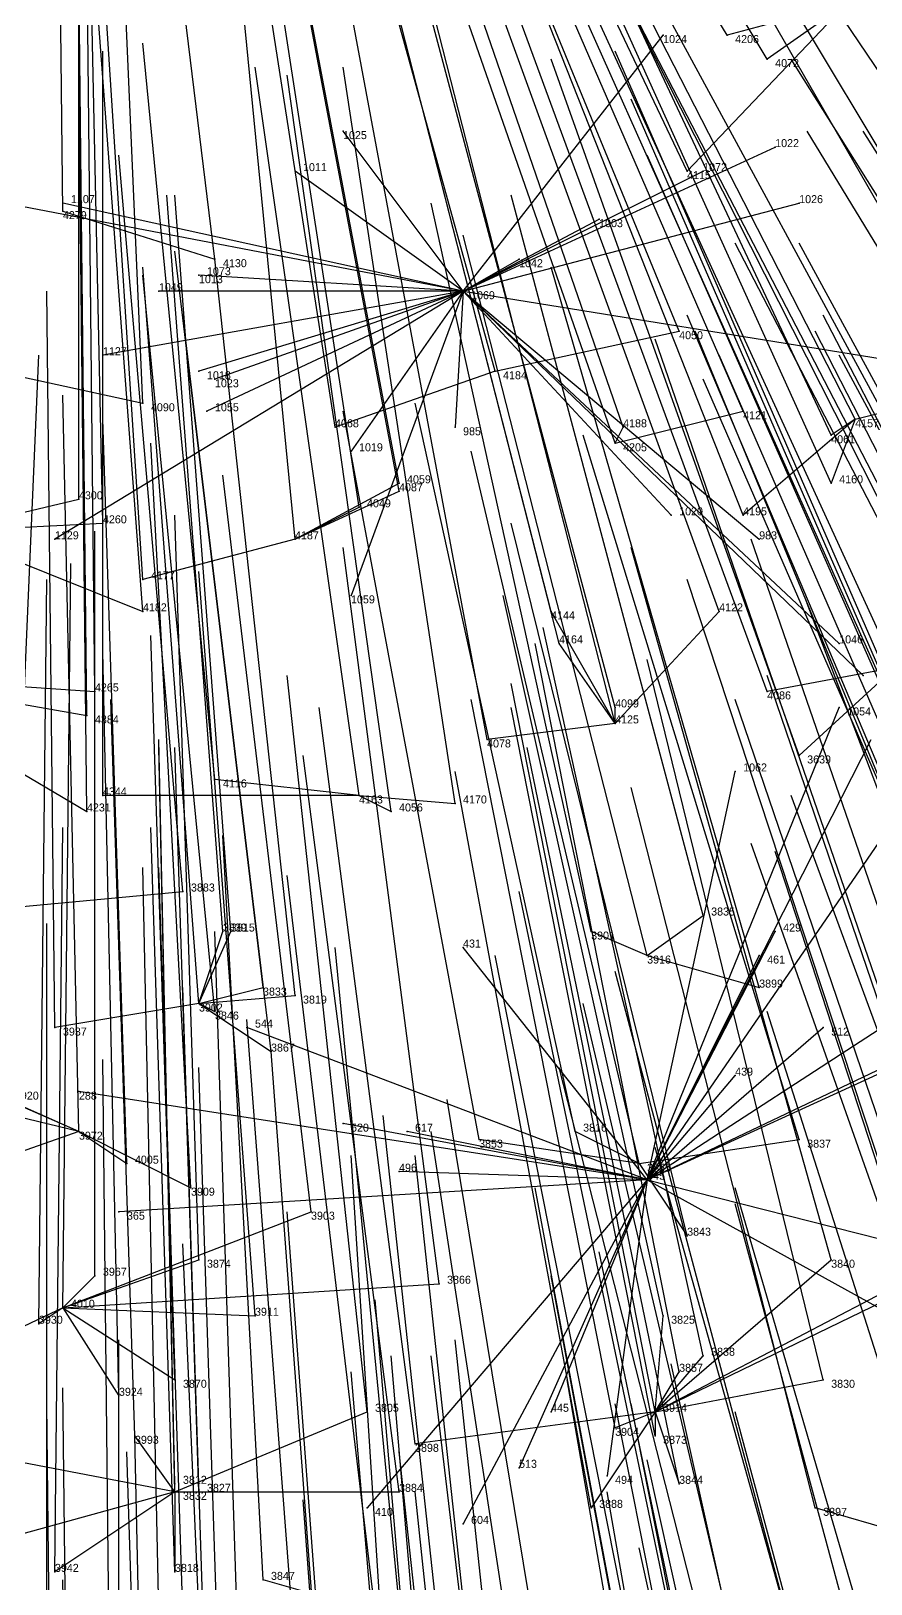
# Model space of a CAD drawing. Extents: x -0.5 to 0.59, y -0.5 to 0.58.
# Drawn here: x -0.008 to 0.097, y -0.3385 to -0.1445 of the extents above; entities that cross this region are included whole.
import ezdxf

# ---------------------------------------------------------------- set-up
doc = ezdxf.new("R2010")
doc.units = 0
for name, color, linetype in [('Facilities', 3, 'CONTINUOUS'), ('Facilities_lines', 3, 'CONTINUOUS'), ('Normals', 1, 'CONTINUOUS'), ('Source_points', 5, 'CONTINUOUS'), ('Text', 3, 'CONTINUOUS')]:
    doc.layers.add(name, color=color, linetype=linetype)

msp = doc.modelspace()

# ---------------------------------------------------------------- linework, layer by layer
at = {"layer": 'Facilities', "color": 3}
for p in [(-0.004, -0.167, -0.417), (0.046, -0.177, -1.25), (0.05, -0.187, -0.484), (0.095, -0.193, -0.538), (0.065, -0.196, -0.518), (0.025, -0.208, -0.523), (0.065, -0.231, -0.599), (0.033, -0.24, -0.607), (0.069, -0.26, -0.673), (0.013, -0.266, -0.666), (-0.002, -0.282, -0.706), (0.068, -0.286, -0.736), (0.069, -0.288, -1.25), (-0.004, -0.304, -0.76), (0.07, -0.317, -0.811), (0.01, -0.327, -0.818)]:
    msp.add_point(p, dxfattribs=at)
at = {"layer": 'Facilities_lines', "color": 3}
for p, q in [((0.094, -0.141, -0.424), (0.074, -0.162, -0.446)), ((0.094, -0.141, -0.424), (0.079, -0.145, -0.414)), ((0.094, -0.141, -0.424), (0.084, -0.148, -0.426)), ((0.046, -0.177, -1.25), (0.071, -0.145, -1.25)), ((0.046, -0.177, -1.25), (0.031, -0.157, -1.25)), ((0.046, -0.177, -1.25), (0.085, -0.159, -1.25)), ((0.046, -0.177, -1.25), (0.025, -0.162, -1.25)), ((0.046, -0.177, -1.25), (0.076, -0.162, -1.25)), ((0.046, -0.177, -1.25), (-0.027, -0.163, -1.25)), ((0.046, -0.177, -1.25), (-0.004, -0.166, -1.25)), ((0.046, -0.177, -1.25), (0.088, -0.166, -1.25)), ((-0.004, -0.167, -0.417), (0.015, -0.173, -0.435)), ((0.046, -0.177, -1.25), (0.063, -0.168, -1.25)), ((0.046, -0.177, -1.25), (0.053, -0.173, -1.25)), ((0.046, -0.177, -1.25), (0.013, -0.175, -1.25)), ((0.046, -0.177, -1.25), (0.013, -0.175, -1.25)), ((0.046, -0.177, -1.25), (-0.005, -0.208, -1.25)), ((0.046, -0.177, -1.25), (0.001, -0.185, -1.25)), ((0.046, -0.177, -1.25), (0.008, -0.177, -1.25)), ((0.046, -0.177, -1.25), (0.013, -0.187, -1.25)), ((0.046, -0.177, -1.25), (0.014, -0.192, -1.25)), ((0.046, -0.177, -1.25), (0.015, -0.188, -1.25)), ((0.046, -0.177, -1.25), (0.032, -0.197, -1.25)), ((0.046, -0.177, -1.25), (0.032, -0.215, -1.25)), ((0.046, -0.177, -1.25), (0.045, -0.194, -1.25)), ((0.046, -0.177, -1.25), (0.096, -0.225, -1.25)), ((0.046, -0.177, -1.25), (0.083, -0.208, -1.25)), ((0.046, -0.177, -1.25), (0.108, -0.187, -1.25)), ((0.046, -0.177, -1.25), (0.072, -0.205, -1.25)), ((0.046, -0.177, -1.25), (0.093, -0.221, -1.25)), ((0.05, -0.187, -0.484), (0.073, -0.182, -0.491)), ((-0.026, -0.184, -0.465), (0.006, -0.191, -0.479)), ((0.05, -0.187, -0.484), (0.03, -0.194, -0.49)), ((0.095, -0.193, -0.538), (0.111, -0.189, -0.547)), ((0.065, -0.196, -0.518), (0.081, -0.192, -0.522)), ((0.065, -0.196, -0.518), (0.066, -0.194, -0.511)), ((0.095, -0.193, -0.538), (0.081, -0.205, -0.55)), ((0.095, -0.193, -0.538), (0.092, -0.195, -0.539)), ((0.095, -0.193, -0.538), (0.092, -0.201, -0.552)), ((0.025, -0.208, -0.523), (0.038, -0.201, -0.51)), ((-0.019, -0.207, -0.521), (-0.002, -0.203, -0.507)), ((0.025, -0.208, -0.523), (0.038, -0.202, -0.513)), ((0.025, -0.208, -0.523), (0.033, -0.204, -0.516)), ((-0.019, -0.207, -0.521), (0.001, -0.206, -0.515)), ((-0.019, -0.207, -0.521), (0.006, -0.217, -0.542)), ((0.025, -0.208, -0.523), (0.006, -0.213, -0.533)), ((0.065, -0.231, -0.599), (0.057, -0.217, -0.561)), ((0.065, -0.231, -0.599), (0.078, -0.217, -0.576)), ((0.065, -0.231, -0.599), (0.058, -0.221, -0.571)), ((-0.03, -0.225, -0.568), (-0.001, -0.242, -0.605)), ((-0.03, -0.225, -0.568), (0, -0.227, -0.567)), ((-0.03, -0.225, -0.568), (-0.001, -0.23, -0.575)), ((0.069, -0.288, -1.25), (0.113, -0.224, -1.25)), ((0.1, -0.224, -0.613), (0.084, -0.227, -0.606)), ((0.1, -0.224, -0.613), (0.088, -0.235, -0.628)), ((0.065, -0.231, -0.599), (0.065, -0.229, -0.594)), ((0.069, -0.288, -1.25), (0.093, -0.229, -1.25)), ((0.065, -0.231, -0.599), (0.049, -0.233, -0.596)), ((0.069, -0.288, -1.25), (0.097, -0.233, -1.25)), ((0.033, -0.24, -0.607), (0.015, -0.238, -0.597)), ((0.069, -0.288, -1.25), (0.08, -0.237, -1.25)), ((0.033, -0.24, -0.607), (0.001, -0.24, -0.6)), ((0.033, -0.24, -0.607), (0.037, -0.242, -0.611)), ((0.033, -0.24, -0.607), (0.045, -0.241, -0.613)), ((-0.021, -0.255, -0.64), (0.011, -0.252, -0.63)), ((0.069, -0.26, -0.673), (0.076, -0.255, -0.664)), ((0.013, -0.266, -0.666), (0.017, -0.257, -0.644)), ((0.013, -0.266, -0.666), (0.016, -0.257, -0.643)), ((0.069, -0.26, -0.673), (0.062, -0.257, -0.661)), ((0.069, -0.288, -1.25), (0.085, -0.257, -1.25)), ((0.069, -0.288, -1.25), (0.046, -0.259, -1.25)), ((0.069, -0.288, -1.25), (0.083, -0.26, -1.25)), ((0.069, -0.26, -0.673), (0.083, -0.264, -0.691)), ((0.013, -0.266, -0.666), (0.021, -0.264, -0.662)), ((0.013, -0.266, -0.666), (0.025, -0.265, -0.666)), ((0.069, -0.288, -1.25), (0.106, -0.264, -1.25)), ((0.013, -0.266, -0.666), (-0.005, -0.269, -0.674)), ((0.013, -0.266, -0.666), (0.015, -0.267, -0.669)), ((0.013, -0.266, -0.666), (0.022, -0.272, -0.681)), ((0.069, -0.288, -1.25), (0.019, -0.269, -1.25)), ((0.069, -0.288, -1.25), (0.109, -0.269, -1.25)), ((0.069, -0.288, -1.25), (0.091, -0.269, -1.25)), ((-0.002, -0.282, -0.706), (-0.043, -0.272, -0.687)), ((0.069, -0.288, -1.25), (0.104, -0.272, -1.25)), ((-0.002, -0.282, -0.706), (-0.018, -0.275, -0.688)), ((0.069, -0.288, -1.25), (0.08, -0.275, -1.25)), ((0.069, -0.288, -1.25), (-0.002, -0.277, -1.25)), ((-0.002, -0.282, -0.706), (-0.011, -0.278, -0.695)), ((0.069, -0.288, -1.25), (0.031, -0.281, -1.25)), ((-0.002, -0.282, -0.706), (-0.025, -0.29, -0.727)), ((-0.002, -0.282, -0.706), (0.012, -0.289, -0.724)), ((-0.002, -0.282, -0.706), (0.004, -0.286, -0.714)), ((0.069, -0.288, -1.25), (0.039, -0.282, -1.25)), ((0.068, -0.286, -0.736), (0.048, -0.283, -0.718)), ((0.068, -0.286, -0.736), (0.06, -0.282, -0.72)), ((0.068, -0.286, -0.736), (0.088, -0.283, -0.742)), ((0.069, -0.288, -1.25), (0.038, -0.287, -1.25)), ((0.068, -0.286, -0.736), (0.074, -0.295, -0.759)), ((0.069, -0.288, -1.25), (0.003, -0.292, -1.25)), ((0.069, -0.288, -1.25), (0.034, -0.329, -1.25)), ((0.069, -0.288, -1.25), (0.046, -0.331, -1.25)), ((0.069, -0.288, -1.25), (0.053, -0.324, -1.25)), ((0.069, -0.288, -1.25), (0.057, -0.317, -1.25)), ((0.069, -0.288, -1.25), (0.064, -0.325, -1.25)), ((0.069, -0.288, -1.25), (0.116, -0.314, -1.25)), ((0.069, -0.288, -1.25), (0.128, -0.303, -1.25)), ((-0.004, -0.304, -0.76), (0.027, -0.292, -0.734)), ((0.07, -0.317, -0.811), (0.112, -0.295, -0.789)), ((-0.004, -0.304, -0.76), (0.013, -0.298, -0.746)), ((0.07, -0.317, -0.811), (0.092, -0.298, -0.78)), ((-0.004, -0.304, -0.76), (0, -0.3, -0.75)), ((-0.004, -0.304, -0.76), (0.043, -0.301, -0.759)), ((0.07, -0.317, -0.811), (0.103, -0.301, -0.796)), ((-0.004, -0.304, -0.76), (-0.025, -0.314, -0.788)), ((-0.004, -0.304, -0.76), (-0.007, -0.306, -0.765)), ((-0.004, -0.304, -0.76), (0.01, -0.313, -0.783)), ((-0.004, -0.304, -0.76), (0.003, -0.315, -0.786)), ((-0.004, -0.304, -0.76), (0.02, -0.305, -0.763)), ((0.07, -0.317, -0.811), (0.071, -0.305, -0.784)), ((0.07, -0.317, -0.811), (0.076, -0.31, -0.797)), ((0.07, -0.317, -0.811), (0.073, -0.312, -0.8)), ((0.07, -0.317, -0.811), (0.091, -0.313, -0.815)), ((0.01, -0.327, -0.818), (0.034, -0.317, -0.796)), ((0.07, -0.317, -0.811), (0.04, -0.321, -0.81)), ((0.07, -0.317, -0.811), (0.062, -0.329, -0.836)), ((0.07, -0.317, -0.811), (0.065, -0.319, -0.815)), ((0.07, -0.317, -0.811), (0.07, -0.32, -0.82)), ((0.07, -0.317, -0.811), (0.073, -0.326, -0.834)), ((0.01, -0.327, -0.818), (-0.032, -0.319, -0.802)), ((0.01, -0.327, -0.818), (0.005, -0.32, -0.8)), ((0.01, -0.327, -0.818), (-0.019, -0.335, -0.839)), ((0.01, -0.327, -0.818), (-0.005, -0.337, -0.843)), ((0.01, -0.327, -0.818), (0.01, -0.326, -0.814)), ((0.01, -0.327, -0.818), (0.013, -0.327, -0.818)), ((0.01, -0.327, -0.818), (0.01, -0.337, -0.842)), ((0.01, -0.327, -0.818), (0.038, -0.327, -0.823)), ((0.114, -0.336, -0.886), (0.09, -0.329, -0.854)), ((0.035, -0.342, -0.86), (0.021, -0.338, -0.846))]:
    msp.add_line(p, q, dxfattribs=at)
at = {"layer": 'Normals', "color": 1}
for p, q in [((0.079, -0.145, -0.414), (0.031, -0.066, -0.451)), ((0.084, -0.148, -0.426), (0.036, -0.068, -0.462)), ((-0.004, -0.167, -0.417), (-0.005, -0.076, -0.458)), ((0.074, -0.162, -0.446), (0.034, -0.078, -0.482)), ((0.015, -0.173, -0.435), (0.004, -0.083, -0.475)), ((0.105, -0.16, -0.479), (0.053, -0.083, -0.516)), ((0.073, -0.182, -0.491), (0.038, -0.097, -0.53)), ((0.006, -0.191, -0.479), (0.002, -0.099, -0.517)), ((0.05, -0.187, -0.484), (0.026, -0.1, -0.527)), ((0.03, -0.194, -0.49), (0.016, -0.104, -0.531)), ((0.066, -0.194, -0.511), (0.036, -0.107, -0.552)), ((-0.002, -0.203, -0.507), (-0.002, -0.11, -0.544)), ((0.065, -0.196, -0.518), (0.035, -0.11, -0.558)), ((0.081, -0.192, -0.522), (0.045, -0.109, -0.563)), ((0.111, -0.189, -0.547), (0.065, -0.109, -0.586)), ((0.038, -0.201, -0.51), (0.021, -0.111, -0.551)), ((0.038, -0.202, -0.513), (0.021, -0.112, -0.553)), ((0.095, -0.193, -0.538), (0.053, -0.111, -0.578)), ((0.092, -0.195, -0.539), (0.053, -0.112, -0.579)), ((0.117, -0.191, -0.559), (0.069, -0.111, -0.597)), ((0.001, -0.206, -0.515), (-0.001, -0.114, -0.554)), ((0.033, -0.204, -0.516), (0.019, -0.113, -0.556)), ((0.025, -0.208, -0.523), (0.016, -0.116, -0.561)), ((0.092, -0.201, -0.552), (0.054, -0.117, -0.591)), ((0.081, -0.205, -0.55), (0.047, -0.119, -0.589)), ((0.006, -0.213, -0.533), (0, -0.121, -0.572)), ((0.006, -0.217, -0.542), (-0.001, -0.124, -0.58)), ((0.057, -0.217, -0.561), (0.034, -0.127, -0.598)), ((0.078, -0.217, -0.576), (0.046, -0.129, -0.613)), ((0.058, -0.221, -0.571), (0.035, -0.131, -0.608)), ((0.104, -0.213, -0.593), (0.061, -0.13, -0.628)), ((0.104, -0.215, -0.597), (0.062, -0.132, -0.633)), ((0, -0.227, -0.567), (-0.001, -0.134, -0.605)), ((-0.001, -0.23, -0.575), (-0.002, -0.137, -0.613)), ((0.113, -0.219, -0.615), (0.068, -0.136, -0.651)), ((0.065, -0.229, -0.594), (0.041, -0.139, -0.632)), ((0.1, -0.224, -0.613), (0.061, -0.139, -0.648)), ((0.065, -0.231, -0.599), (0.042, -0.141, -0.638)), ((0.084, -0.227, -0.606), (0.052, -0.14, -0.643)), ((0.098, -0.225, -0.614), (0.06, -0.14, -0.65)), ((0.049, -0.233, -0.596), (0.032, -0.142, -0.634)), ((0.071, -0.145, -1.25), (0.071, -0.145, -1.15)), ((0.001, -0.24, -0.6), (0.001, -0.147, -0.638)), ((0.015, -0.238, -0.597), (0.006, -0.146, -0.635)), ((0.102, -0.232, -0.634), (0.065, -0.147, -0.671)), ((0.033, -0.24, -0.607), (0.02, -0.149, -0.645)), ((0.045, -0.241, -0.613), (0.031, -0.149, -0.651)), ((0.088, -0.235, -0.628), (0.057, -0.148, -0.665)), ((0.136, -0.226, -0.66), (0.087, -0.148, -0.699)), ((-0.001, -0.242, -0.605), (-0.002, -0.15, -0.643)), ((0.037, -0.242, -0.611), (0.024, -0.15, -0.65)), ((0.104, -0.238, -0.65), (0.067, -0.153, -0.688)), ((0.031, -0.157, -1.25), (0.031, -0.157, -1.15)), ((0.137, -0.236, -0.682), (0.089, -0.157, -0.72)), ((0.145, -0.235, -0.691), (0.096, -0.157, -0.729)), ((0.085, -0.159, -1.25), (0.085, -0.159, -1.15)), ((0.011, -0.252, -0.63), (0.003, -0.16, -0.669)), ((0.106, -0.244, -0.666), (0.069, -0.16, -0.704)), ((0.025, -0.162, -1.25), (0.025, -0.162, -1.15)), ((0.076, -0.162, -1.25), (0.076, -0.162, -1.15)), ((-0.004, -0.166, -1.25), (-0.004, -0.166, -1.15)), ((0.016, -0.257, -0.643), (0.009, -0.165, -0.681)), ((0.017, -0.257, -0.644), (0.01, -0.165, -0.682)), ((0.062, -0.257, -0.661), (0.042, -0.166, -0.697)), ((0.076, -0.255, -0.664), (0.052, -0.165, -0.7)), ((0.088, -0.166, -1.25), (0.088, -0.166, -1.15)), ((0.063, -0.168, -1.25), (0.063, -0.168, -1.15)), ((0.069, -0.26, -0.673), (0.046, -0.17, -0.708)), ((0.021, -0.264, -0.662), (0.01, -0.172, -0.7)), ((0.123, -0.254, -0.705), (0.08, -0.171, -0.742)), ((0.132, -0.252, -0.712), (0.088, -0.171, -0.749)), ((0.013, -0.266, -0.666), (0.006, -0.174, -0.704)), ((0.025, -0.265, -0.666), (0.015, -0.173, -0.704)), ((0.053, -0.173, -1.25), (0.053, -0.173, -1.15)), ((0.083, -0.264, -0.691), (0.057, -0.174, -0.727)), ((0.015, -0.267, -0.669), (0.006, -0.175, -0.707)), ((0.013, -0.175, -1.25), (0.013, -0.175, -1.15)), ((0.013, -0.175, -1.25), (0.013, -0.175, -1.15)), ((-0.005, -0.269, -0.674), (-0.006, -0.177, -0.711)), ((0.008, -0.177, -1.25), (0.008, -0.177, -1.15)), ((0.046, -0.177, -1.25), (0.046, -0.177, -1.15)), ((0.022, -0.272, -0.681), (0.011, -0.18, -0.719)), ((0.11, -0.265, -0.717), (0.074, -0.18, -0.755)), ((0.134, -0.263, -0.737), (0.091, -0.18, -0.774)), ((0.11, -0.267, -0.722), (0.075, -0.182, -0.76)), ((0.132, -0.264, -0.739), (0.09, -0.182, -0.776)), ((0.1, -0.27, -0.72), (0.07, -0.183, -0.758)), ((-0.011, -0.278, -0.695), (-0.007, -0.185, -0.732)), ((0.001, -0.185, -1.25), (0.001, -0.185, -1.15)), ((0.115, -0.27, -0.734), (0.078, -0.185, -0.772)), ((0.137, -0.267, -0.75), (0.093, -0.185, -0.787)), ((0.013, -0.187, -1.25), (0.013, -0.187, -1.15)), ((0.015, -0.188, -1.25), (0.015, -0.188, -1.15)), ((0.113, -0.273, -0.739), (0.076, -0.188, -0.777)), ((-0.002, -0.282, -0.706), (-0.004, -0.19, -0.743)), ((0.014, -0.192, -1.25), (0.014, -0.192, -1.15)), ((0.048, -0.283, -0.718), (0.031, -0.192, -0.756)), ((0.06, -0.282, -0.72), (0.04, -0.191, -0.758)), ((0.004, -0.286, -0.714), (0.001, -0.193, -0.751)), ((0.045, -0.194, -1.25), (0.045, -0.194, -1.15)), ((0.088, -0.283, -0.742), (0.061, -0.195, -0.78)), ((0.012, -0.289, -0.724), (0.007, -0.196, -0.761)), ((0.032, -0.197, -1.25), (0.032, -0.197, -1.15)), ((0.068, -0.286, -0.736), (0.047, -0.197, -0.774)), ((0.027, -0.292, -0.734), (0.016, -0.2, -0.772)), ((0.013, -0.298, -0.746), (0.01, -0.205, -0.783)), ((0.072, -0.205, -1.25), (0.072, -0.205, -1.15)), ((0, -0.3, -0.75), (0, -0.207, -0.786)), ((0.074, -0.295, -0.759), (0.052, -0.206, -0.799)), ((-0.005, -0.208, -1.25), (-0.005, -0.208, -1.15)), ((0.043, -0.301, -0.759), (0.031, -0.209, -0.798)), ((0.092, -0.298, -0.78), (0.067, -0.209, -0.818)), ((0.112, -0.295, -0.789), (0.082, -0.208, -0.827)), ((0.083, -0.208, -1.25), (0.083, -0.208, -1.15)), ((-0.004, -0.304, -0.76), (-0.003, -0.211, -0.797)), ((-0.007, -0.306, -0.765), (-0.006, -0.213, -0.803)), ((0.02, -0.305, -0.763), (0.013, -0.212, -0.8)), ((0.103, -0.301, -0.796), (0.074, -0.213, -0.834)), ((0.032, -0.215, -1.25), (0.032, -0.215, -1.15)), ((0.071, -0.305, -0.784), (0.051, -0.215, -0.822)), ((0.122, -0.303, -0.816), (0.089, -0.216, -0.853)), ((0.076, -0.31, -0.797), (0.056, -0.219, -0.835)), ((0.01, -0.313, -0.783), (0.007, -0.22, -0.821)), ((0.073, -0.312, -0.8), (0.055, -0.221, -0.837)), ((0.093, -0.221, -1.25), (0.093, -0.221, -1.15)), ((0.003, -0.315, -0.786), (0.001, -0.222, -0.824)), ((0.091, -0.313, -0.815), (0.069, -0.223, -0.853)), ((0.034, -0.317, -0.796), (0.024, -0.225, -0.834)), ((0.114, -0.313, -0.833), (0.084, -0.225, -0.87)), ((0.096, -0.225, -1.25), (0.096, -0.225, -1.15)), ((0.07, -0.317, -0.811), (0.052, -0.226, -0.848)), ((0.005, -0.32, -0.8), (0.002, -0.228, -0.838)), ((0.065, -0.319, -0.815), (0.047, -0.228, -0.852)), ((0.11, -0.316, -0.837), (0.08, -0.228, -0.875)), ((0.04, -0.321, -0.81), (0.028, -0.229, -0.847)), ((0.07, -0.32, -0.82), (0.052, -0.229, -0.856)), ((0.093, -0.229, -1.25), (0.093, -0.229, -1.15)), ((0.01, -0.326, -0.814), (0.008, -0.233, -0.852)), ((0.01, -0.327, -0.818), (0.008, -0.234, -0.855)), ((0.013, -0.327, -0.818), (0.01, -0.234, -0.855)), ((0.073, -0.326, -0.834), (0.054, -0.234, -0.871)), ((0.038, -0.327, -0.823), (0.026, -0.235, -0.86)), ((0.062, -0.329, -0.836), (0.045, -0.237, -0.873)), ((0.08, -0.237, -1.25), (0.08, -0.237, -1.15)), ((0.09, -0.329, -0.854), (0.067, -0.239, -0.89)), ((0.119, -0.327, -0.87), (0.087, -0.24, -0.907)), ((-0.005, -0.337, -0.843), (-0.004, -0.244, -0.88)), ((0.01, -0.337, -0.842), (0.007, -0.244, -0.88)), ((0.021, -0.338, -0.846), (0.016, -0.245, -0.883)), ((0.113, -0.334, -0.881), (0.082, -0.246, -0.917)), ((0.114, -0.336, -0.886), (0.085, -0.247, -0.923)), ((0.008, -0.342, -0.854), (0.006, -0.249, -0.892)), ((0.011, -0.342, -0.855), (0.008, -0.249, -0.892)), ((0.035, -0.342, -0.86), (0.024, -0.25, -0.896)), ((0.072, -0.343, -0.875), (0.053, -0.252, -0.912)), ((-0.006, -0.349, -0.873), (-0.006, -0.256, -0.91)), ((0.018, -0.35, -0.876), (0.015, -0.257, -0.913)), ((0.085, -0.257, -1.25), (0.085, -0.257, -1.15)), ((0.039, -0.351, -0.883), (0.03, -0.259, -0.92)), ((0.046, -0.259, -1.25), (0.046, -0.259, -1.15)), ((0.068, -0.351, -0.894), (0.05, -0.26, -0.931)), ((0.083, -0.26, -1.25), (0.083, -0.26, -1.15)), ((0.089, -0.352, -0.908), (0.065, -0.262, -0.945)), ((0.014, -0.357, -0.894), (0.011, -0.264, -0.931)), ((0.082, -0.355, -0.912), (0.061, -0.266, -0.95)), ((0.112, -0.355, -0.931), (0.084, -0.267, -0.968)), ((0.026, -0.36, -0.903), (0.019, -0.268, -0.94)), ((0.019, -0.269, -1.25), (0.019, -0.269, -1.15)), ((0.091, -0.269, -1.25), (0.091, -0.269, -1.15)), ((0.002, -0.366, -0.915), (0.001, -0.273, -0.952)), ((0.029, -0.365, -0.915), (0.022, -0.272, -0.953)), ((0.016, -0.367, -0.919), (0.013, -0.274, -0.955)), ((0.081, -0.364, -0.932), (0.058, -0.274, -0.97)), ((0.08, -0.275, -1.25), (0.08, -0.275, -1.15)), ((-0.002, -0.277, -1.25), (-0.002, -0.277, -1.15)), ((0.059, -0.369, -0.935), (0.044, -0.278, -0.974)), ((0.031, -0.281, -1.25), (0.031, -0.281, -1.15)), ((0.046, -0.372, -0.937), (0.036, -0.28, -0.975)), ((0.039, -0.282, -1.25), (0.039, -0.282, -1.15)), ((0.056, -0.373, -0.943), (0.042, -0.282, -0.982)), ((0.038, -0.378, -0.95), (0.032, -0.285, -0.987)), ((0.05, -0.377, -0.951), (0.04, -0.285, -0.989)), ((0.095, -0.373, -0.962), (0.07, -0.284, -0.999)), ((0.038, -0.287, -1.25), (0.038, -0.287, -1.15)), ((0.072, -0.38, -0.966), (0.055, -0.289, -1.004)), ((0.069, -0.288, -1.25), (0.069, -0.288, -1.15)), ((0.106, -0.378, -0.981), (0.08, -0.289, -1.018)), ((0.104, -0.38, -0.986), (0.08, -0.291, -1.023)), ((0.003, -0.292, -1.25), (0.003, -0.292, -1.15)), ((0.031, -0.385, -0.965), (0.024, -0.292, -1.003)), ((0.015, -0.388, -0.971), (0.011, -0.296, -1.009)), ((0.082, -0.388, -0.991), (0.063, -0.297, -1.029)), ((0.074, -0.391, -0.995), (0.057, -0.3, -1.033)), ((0.043, -0.396, -0.995), (0.035, -0.303, -1.032)), ((0.003, -0.401, -1.003), (0.003, -0.308, -1.04)), ((0.055, -0.401, -1.011), (0.045, -0.308, -1.047)), ((0.045, -0.403, -1.014), (0.037, -0.31, -1.05)), ((0.053, -0.402, -1.014), (0.042, -0.31, -1.05)), ((0.04, -0.405, -1.018), (0.032, -0.312, -1.054)), ((0.092, -0.401, -1.029), (0.072, -0.311, -1.067)), ((-0.003, -0.407, -1.017), (-0.004, -0.314, -1.055)), ((0.075, -0.405, -1.03), (0.059, -0.313, -1.066)), ((-0.005, -0.409, -1.023), (-0.006, -0.316, -1.06)), ((0.083, -0.407, -1.038), (0.065, -0.316, -1.075)), ((0.085, -0.407, -1.039), (0.067, -0.316, -1.076)), ((0.057, -0.317, -1.25), (0.057, -0.317, -1.15)), ((0.104, -0.406, -1.048), (0.08, -0.317, -1.086)), ((0.007, -0.413, -1.032), (0.005, -0.32, -1.069)), ((0.007, -0.415, -1.037), (0.004, -0.322, -1.073)), ((0.048, -0.414, -1.043), (0.038, -0.322, -1.079)), ((0.089, -0.413, -1.056), (0.069, -0.323, -1.094)), ((0.053, -0.324, -1.25), (0.053, -0.324, -1.15)), ((0.064, -0.325, -1.25), (0.064, -0.325, -1.15)), ((0.05, -0.42, -1.057), (0.04, -0.327, -1.094)), ((0.08, -0.418, -1.065), (0.064, -0.327, -1.102)), ((0.033, -0.421, -1.055), (0.026, -0.328, -1.091)), ((0.034, -0.329, -1.25), (0.034, -0.329, -1.15)), ((0.046, -0.331, -1.25), (0.046, -0.331, -1.15)), ((0.088, -0.424, -1.083), (0.068, -0.334, -1.121)), ((-0.003, -0.431, -1.077), (-0.004, -0.338, -1.115))]:
    msp.add_line(p, q, dxfattribs=at)
at = {"layer": 'Source_points', "color": 5}
for p in [(0.071, -0.145, -1.25), (0.079, -0.145, -0.414), (0.084, -0.148, -0.426), (0.031, -0.157, -1.25), (0.085, -0.159, -1.25), (0.025, -0.162, -1.25), (0.074, -0.162, -0.446), (0.076, -0.162, -1.25), (-0.004, -0.166, -1.25), (0.088, -0.166, -1.25), (0.063, -0.168, -1.25), (0.015, -0.173, -0.435), (0.053, -0.173, -1.25), (0.013, -0.175, -1.25), (0.013, -0.175, -1.25), (0.008, -0.177, -1.25), (0.073, -0.182, -0.491), (0.001, -0.185, -1.25), (0.013, -0.187, -1.25), (0.015, -0.188, -1.25), (0.006, -0.191, -0.479), (0.014, -0.192, -1.25), (0.081, -0.192, -0.522), (0.03, -0.194, -0.49), (0.045, -0.194, -1.25), (0.066, -0.194, -0.511), (0.092, -0.195, -0.539), (0.032, -0.197, -1.25), (0.038, -0.201, -0.51), (0.092, -0.201, -0.552), (-0.002, -0.203, -0.507), (0.038, -0.202, -0.513), (0.033, -0.204, -0.516), (0.072, -0.205, -1.25), (0.081, -0.205, -0.55), (0.001, -0.206, -0.515), (-0.005, -0.208, -1.25), (0.083, -0.208, -1.25), (0.006, -0.213, -0.533), (0.032, -0.215, -1.25), (0.006, -0.217, -0.542), (0.057, -0.217, -0.561), (0.078, -0.217, -0.576), (0.058, -0.221, -0.571), (0.093, -0.221, -1.25), (0.096, -0.225, -1.25), (0, -0.227, -0.567), (0.084, -0.227, -0.606), (-0.001, -0.23, -0.575), (0.065, -0.229, -0.594), (0.093, -0.229, -1.25), (0.049, -0.233, -0.596), (0.088, -0.235, -0.628), (0.015, -0.238, -0.597), (0.08, -0.237, -1.25), (0.001, -0.24, -0.6), (-0.001, -0.242, -0.605), (0.037, -0.242, -0.611), (0.045, -0.241, -0.613), (0.011, -0.252, -0.63), (0.076, -0.255, -0.664), (0.016, -0.257, -0.643), (0.017, -0.257, -0.644), (0.062, -0.257, -0.661), (0.085, -0.257, -1.25), (0.046, -0.259, -1.25), (0.083, -0.26, -1.25), (0.021, -0.264, -0.662), (0.025, -0.265, -0.666), (0.083, -0.264, -0.691), (0.015, -0.267, -0.669), (-0.005, -0.269, -0.674), (0.019, -0.269, -1.25), (0.091, -0.269, -1.25), (0.022, -0.272, -0.681), (0.08, -0.275, -1.25), (-0.002, -0.277, -1.25), (0.031, -0.281, -1.25), (0.039, -0.282, -1.25), (0.048, -0.283, -0.718), (0.06, -0.282, -0.72), (0.088, -0.283, -0.742), (0.004, -0.286, -0.714), (0.038, -0.287, -1.25), (0.012, -0.289, -0.724), (0.003, -0.292, -1.25), (0.027, -0.292, -0.734), (0.074, -0.295, -0.759), (0.013, -0.298, -0.746), (0.092, -0.298, -0.78), (0, -0.3, -0.75), (0.043, -0.301, -0.759), (-0.007, -0.306, -0.765), (0.02, -0.305, -0.763), (0.071, -0.305, -0.784), (0.076, -0.31, -0.797), (0.073, -0.312, -0.8), (0.01, -0.313, -0.783), (0.091, -0.313, -0.815), (0.003, -0.315, -0.786), (0.034, -0.317, -0.796), (0.057, -0.317, -1.25), (0.005, -0.32, -0.8), (0.065, -0.319, -0.815), (0.07, -0.32, -0.82), (0.04, -0.321, -0.81), (0.053, -0.324, -1.25), (0.064, -0.325, -1.25), (0.01, -0.326, -0.814), (0.013, -0.327, -0.818), (0.038, -0.327, -0.823), (0.073, -0.326, -0.834), (0.034, -0.329, -1.25), (0.062, -0.329, -0.836), (0.09, -0.329, -0.854), (0.046, -0.331, -1.25), (-0.005, -0.337, -0.843), (0.01, -0.337, -0.842), (0.021, -0.338, -0.846)]:
    msp.add_point(p, dxfattribs=at)

# ---------------------------------------------------------------- texts
at = {"layer": 'Text', "color": 3}
for s, p in [('1024', (0.071, -0.146, -1.25)), ('4206', (0.08, -0.146, -0.414)), ('4072', (0.085, -0.149, -0.426)), ('1025', (0.031, -0.158, -1.25)), ('1022', (0.085, -0.159, -1.25)), ('1011', (0.026, -0.162, -1.25)), ('1072', (0.076, -0.162, -1.25)), ('4115', (0.074, -0.163, -0.446)), ('1107', (-0.003, -0.166, -1.25)), ('1026', (0.088, -0.166, -1.25)), ('4279', (-0.004, -0.168, -0.417)), ('1003', (0.063, -0.169, -1.25)), ('1073', (0.014, -0.175, -1.25)), ('4130', (0.016, -0.174, -0.435)), ('1042', (0.053, -0.174, -1.25)), ('1049', (0.008, -0.177, -1.25)), ('1013', (0.013, -0.176, -1.25)), ('1069', (0.047, -0.178, -1.25)), ('4050', (0.073, -0.183, -0.491)), ('1127', (0.001, -0.185, -1.25)), ('1018', (0.014, -0.188, -1.25)), ('1023', (0.015, -0.189, -1.25)), ('4184', (0.051, -0.188, -0.484)), ('4090', (0.007, -0.192, -0.479)), ('1055', (0.015, -0.192, -1.25)), ('4121', (0.081, -0.193, -0.522)), ('4068', (0.03, -0.194, -0.49)), ('985', (0.046, -0.195, -1.25)), ('4188', (0.066, -0.194, -0.511)), ('4157', (0.095, -0.194, -0.538)), ('4061', (0.092, -0.196, -0.539)), ('1019', (0.033, -0.197, -1.25)), ('4205', (0.066, -0.197, -0.518)), ('4087', (0.038, -0.202, -0.513)), ('4059', (0.039, -0.201, -0.51)), ('4160', (0.093, -0.201, -0.552)), ('4300', (-0.002, -0.203, -0.507)), ('4049', (0.034, -0.204, -0.516)), ('4260', (0.001, -0.206, -0.515)), ('1020', (0.073, -0.205, -1.25)), ('4195', (0.081, -0.205, -0.55)), ('1129', (-0.005, -0.208, -1.25)), ('4187', (0.025, -0.208, -0.523)), ('983', (0.083, -0.208, -1.25)), ('4177', (0.007, -0.213, -0.533)), ('1059', (0.032, -0.216, -1.25)), ('4182', (0.006, -0.217, -0.542)), ('4144', (0.057, -0.218, -0.561)), ('4122', (0.078, -0.217, -0.576)), ('4164', (0.058, -0.221, -0.571)), ('1046', (0.093, -0.221, -1.25)), ('4265', (0, -0.227, -0.567)), ('4086', (0.084, -0.228, -0.606)), ('4099', (0.065, -0.229, -0.594)), ('4384', (0, -0.231, -0.575)), ('4125', (0.065, -0.231, -0.599)), ('1054', (0.094, -0.23, -1.25)), ('4078', (0.049, -0.234, -0.596)), ('1062', (0.081, -0.237, -1.25)), ('3639', (0.089, -0.236, -0.628)), ('4116', (0.016, -0.239, -0.597)), ('4344', (0.001, -0.24, -0.6)), ('4163', (0.033, -0.241, -0.607)), ('4170', (0.046, -0.241, -0.613)), ('4231', (-0.001, -0.242, -0.605)), ('4056', (0.038, -0.242, -0.611)), ('3883', (0.012, -0.252, -0.63)), ('3835', (0.077, -0.255, -0.664)), ('3839', (0.016, -0.257, -0.643)), ('3815', (0.017, -0.257, -0.644)), ('429', (0.086, -0.257, -1.25)), ('431', (0.046, -0.259, -1.25)), ('3901', (0.062, -0.258, -0.661)), ('3916', (0.069, -0.261, -0.673)), ('461', (0.084, -0.261, -1.25)), ('3899', (0.083, -0.264, -0.691)), ('3833', (0.021, -0.265, -0.662)), ('3819', (0.026, -0.266, -0.666)), ('3902', (0.013, -0.267, -0.666)), ('3846', (0.015, -0.268, -0.669)), ('3937', (-0.004, -0.27, -0.674)), ('544', (0.02, -0.269, -1.25)), ('512', (0.092, -0.27, -1.25)), ('3867', (0.022, -0.272, -0.681)), ('439', (0.08, -0.275, -1.25)), ('3920', (-0.01, -0.278, -0.695)), ('288', (-0.002, -0.278, -1.25)), ('520', (0.032, -0.282, -1.25)), ('617', (0.04, -0.282, -1.25)), ('3816', (0.061, -0.282, -0.72)), ('3972', (-0.002, -0.283, -0.706)), ('3853', (0.048, -0.284, -0.718)), ('3837', (0.089, -0.284, -0.742)), ('4005', (0.005, -0.286, -0.714)), ('496', (0.038, -0.287, -1.25)), ('3855', (0.069, -0.287, -0.736)), ('545', (0.069, -0.288, -1.25)), ('3909', (0.012, -0.29, -0.724)), ('365', (0.004, -0.293, -1.25)), ('3903', (0.027, -0.293, -0.734)), ('3843', (0.074, -0.295, -0.759)), ('3874', (0.014, -0.299, -0.746)), ('3840', (0.092, -0.299, -0.78)), ('3967', (0.001, -0.3, -0.75)), ('3866', (0.044, -0.301, -0.759)), ('4010', (-0.003, -0.304, -0.76)), ('3911', (0.02, -0.305, -0.763)), ('3930', (-0.007, -0.306, -0.765)), ('3825', (0.072, -0.306, -0.784)), ('3838', (0.077, -0.31, -0.797)), ('3857', (0.073, -0.312, -0.8)), ('3924', (0.003, -0.315, -0.786)), ('3870', (0.011, -0.314, -0.783)), ('3830', (0.092, -0.314, -0.815)), ('3805', (0.035, -0.317, -0.796)), ('445', (0.057, -0.317, -1.25)), ('3914', (0.071, -0.317, -0.811)), ('3993', (0.005, -0.321, -0.8)), ('3904', (0.065, -0.32, -0.815)), ('3873', (0.071, -0.321, -0.82)), ('3898', (0.04, -0.322, -0.81)), ('513', (0.053, -0.324, -1.25)), ('3812', (0.011, -0.326, -0.814)), ('494', (0.065, -0.326, -1.25)), ('3844', (0.073, -0.326, -0.834)), ('3832', (0.011, -0.328, -0.818)), ('3827', (0.014, -0.327, -0.818)), ('3884', (0.038, -0.327, -0.823)), ('410', (0.035, -0.33, -1.25)), ('3888', (0.063, -0.329, -0.836)), ('3897', (0.091, -0.33, -0.854)), ('604', (0.047, -0.331, -1.25)), ('3942', (-0.005, -0.337, -0.843)), ('3818', (0.01, -0.337, -0.842)), ('3847', (0.022, -0.338, -0.846))]:
    msp.add_text(s, height=0.001, dxfattribs=at).set_placement(p)

doc.saveas('drawing.dxf')
